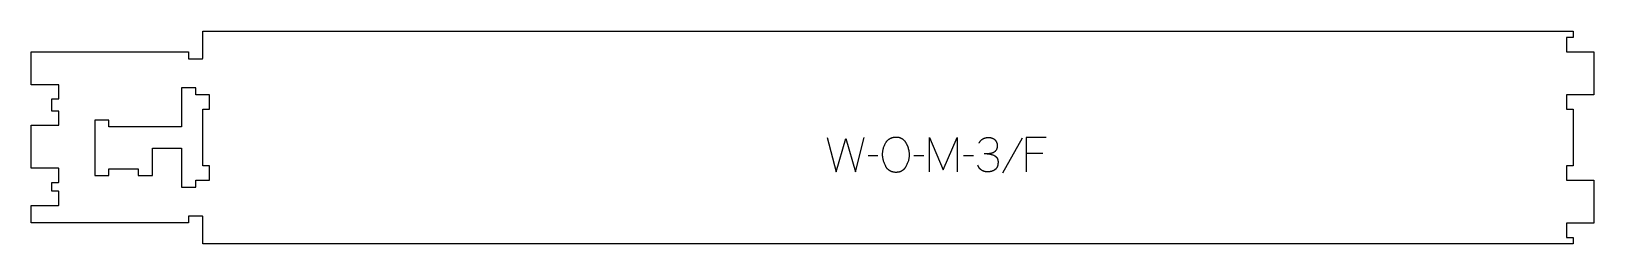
# Model space of a CAD drawing. Extents: x -695 to 672, y -93 to 93.
import ezdxf

# ---------------------------------------------------------------- set-up
doc = ezdxf.new("R2010")
doc.units = 0
for name, color, linetype in [('1_ANYTOOL_1MMDEEP_LABELS_S', 2, 'CONTINUOUS'), ('3_ANYTOOL_CUTTHROUGH_INSID', 4, 'CONTINUOUS'), ('4_ANYTOOL_CUTTHROUGH_OUTSI', 5, 'CONTINUOUS')]:
    doc.layers.add(name, color=color, linetype=linetype)

msp = doc.modelspace()

# ---------------------------------------------------------------- linework, layer by layer
at = {"layer": '1_ANYTOOL_1MMDEEP_LABELS_S'}
for p, q in [((171.7, -0.5), (154.5, -31.2)), ((45.6, -16.1), (36.9, -16.2)), ((85.7, -16.1), (76.9, -16.2)), ((129.2, -16.1), (120.4, -16.2)), ((189.8, -14), (175.3, -14))]:
    msp.add_line(p, q, dxfattribs=at)
msp.add_lwpolyline([(61.7, 0.3), (62.1, 0.3), (62.5, 0.3), (62.8, 0.3), (63, 0.3), (63.2, 0.2), (63.3, 0.2), (63.5, 0.2), (63.7, 0.2), (63.8, 0.1), (64, 0.1), (64.2, 0.1), (64.3, 0), (64.5, 0), (64.6, -0.1), (64.8, -0.1), (65, -0.2), (65.1, -0.2), (65.3, -0.3), (65.4, -0.4), (65.6, -0.4), (65.7, -0.5), (65.9, -0.6), (66, -0.6), (66.1, -0.7), (66.3, -0.8), (66.4, -0.9), (66.5, -1), (66.7, -1.1), (67.1, -1.3), (67.3, -1.5), (67.6, -1.7), (67.8, -1.9), (68.1, -2.1), (68.3, -2.4), (68.5, -2.6), (68.7, -2.8), (68.9, -3.1), (69.1, -3.3), (69.3, -3.5), (69.5, -3.8), (69.7, -4.1), (69.9, -4.3), (70.1, -4.6), (70.4, -5.2), (70.6, -5.5), (70.7, -5.8), (70.9, -6.1), (71, -6.4), (71.2, -6.7), (71.3, -7), (71.4, -7.3), (71.5, -7.6), (71.7, -7.9), (71.8, -8.2), (71.9, -8.6), (72, -8.9), (72.1, -9.2), (72.1, -9.6), (72.4, -10.6), (72.5, -11.3), (72.6, -11.9), (72.7, -12.6), (72.8, -13.2), (72.8, -13.9), (72.8, -14.5), (72.9, -15.2), (72.8, -15.8), (72.8, -16.4), (72.8, -17.1), (72.7, -17.7), (72.6, -18.4), (72.5, -19), (72.3, -19.6), (72.2, -20.3), (72, -20.9), (71.8, -21.5), (71.5, -22.2), (71.3, -22.8), (71, -23.5), (70.7, -24.1), (70.4, -24.7), (70.1, -25.4), (69.9, -25.7), (69.7, -26), (69.5, -26.3), (69.3, -26.6), (69.1, -26.8), (68.9, -27.1), (68.7, -27.4), (68.5, -27.6), (68.4, -27.7), (68.3, -27.8), (68.2, -28), (68, -28.1), (67.9, -28.2), (67.8, -28.3), (67.7, -28.4), (67.6, -28.5), (67.4, -28.6), (67.3, -28.7), (67.2, -28.8), (67.1, -28.9), (66.9, -28.9), (66.8, -29), (66.7, -29.1), (66.5, -29.2), (66.4, -29.3), (66.2, -29.4), (66.1, -29.4), (66, -29.5), (65.8, -29.6), (65.7, -29.6), (65.5, -29.7), (65.4, -29.8), (65.2, -29.8), (65.1, -29.9), (64.9, -29.9), (64.8, -30), (64.5, -30.1), (64.1, -30.2), (63.8, -30.2), (63.5, -30.3), (63.2, -30.3), (62.8, -30.4), (62.5, -30.4), (62.1, -30.5), (61.7, -30.5), (61.4, -30.5), (61, -30.5), (60.6, -30.5), (60.2, -30.4), (59.9, -30.4), (59.5, -30.3), (59.2, -30.3), (58.8, -30.2), (58.5, -30.1), (58.2, -30.1), (57.8, -30), (57.7, -29.9), (57.5, -29.9), (57.4, -29.8), (57.2, -29.7), (57.1, -29.7), (56.9, -29.6), (56.8, -29.5), (56.6, -29.5), (56.5, -29.4), (56.3, -29.3), (56.2, -29.3), (56, -29.2), (55.9, -29.1), (55.8, -29), (55.6, -28.9), (55.5, -28.8), (55.4, -28.7), (55.2, -28.6), (55.1, -28.5), (55, -28.4), (54.9, -28.3), (54.7, -28.2), (54.6, -28.1), (54.5, -28), (54.4, -27.9), (54.2, -27.8), (54.1, -27.7), (54, -27.6), (53.9, -27.4), (53.8, -27.3), (53.6, -27), (53.4, -26.8), (53.2, -26.5), (53, -26.2), (52.8, -25.9), (52.6, -25.6), (52.4, -25.3), (52.1, -24.6), (51.8, -24), (51.5, -23.3), (51.2, -22.7), (51, -22), (50.7, -21.4), (50.5, -20.7), (50.4, -20.1), (50.2, -19.4), (50.1, -18.8), (49.9, -18.1), (49.8, -17.5), (49.8, -16.8), (49.7, -16.2), (49.7, -15.5), (49.7, -14.9), (49.7, -14.2), (49.7, -13.5), (49.8, -12.8), (49.9, -12.1), (50, -11.5), (50.1, -10.8), (50.2, -10.1), (50.4, -9.5), (50.6, -8.8), (50.8, -8.2), (51, -7.6), (51.3, -6.9), (51.6, -6.3), (51.9, -5.7), (52.2, -5.1), (52.5, -4.5), (52.7, -4.2), (52.9, -3.9), (53.1, -3.6), (53.3, -3.4), (53.5, -3.1), (53.8, -2.9), (54, -2.6), (54.2, -2.4), (54.3, -2.3), (54.4, -2.2), (54.6, -2.1), (54.7, -1.9), (54.8, -1.8), (54.9, -1.7), (55.1, -1.6), (55.2, -1.5), (55.3, -1.5), (55.5, -1.4), (55.6, -1.3), (55.7, -1.2), (55.9, -1.1), (56, -1), (56.2, -0.9), (56.3, -0.9), (56.4, -0.8), (56.6, -0.7), (56.9, -0.6), (57.2, -0.5), (57.5, -0.3), (57.8, -0.2), (58.1, -0.1), (58.5, 0), (58.8, 0), (59.1, 0.1), (59.5, 0.2), (59.8, 0.2), (60.2, 0.3), (60.6, 0.3), (60.9, 0.3), (61.3, 0.3)], close=True, dxfattribs=at)
for points in [[(1.3, 0), (9, -30), (17.4, -0.9), (25.9, -30), (33.4, 0)], [(90.8, -30), (90.8, 0), (102.8, -28.4), (114.8, -0.1), (114.8, -30)], [(134.1, -4.9), (134.3, -4.6), (134.5, -4.3), (134.6, -4), (134.8, -3.8), (135, -3.5), (135.2, -3.3), (135.4, -3), (135.5, -2.9), (135.6, -2.8), (135.7, -2.7), (135.8, -2.5), (135.9, -2.4), (136, -2.3), (136.1, -2.2), (136.2, -2.1), (136.3, -2), (136.5, -1.9), (136.6, -1.8), (136.7, -1.7), (136.8, -1.6), (136.9, -1.6), (137.1, -1.5), (137.2, -1.4), (137.3, -1.3), (137.4, -1.2), (137.6, -1.2), (137.7, -1.1), (137.8, -1), (138, -0.9), (138.1, -0.9), (138.2, -0.8), (138.4, -0.8), (138.5, -0.7), (138.6, -0.6), (138.8, -0.6), (138.9, -0.5), (139.1, -0.5), (139.2, -0.4), (139.4, -0.4), (139.7, -0.3), (140, -0.2), (140.3, -0.2), (140.6, -0.1), (141, -0.1), (141.3, 0), (141.6, 0), (142, 0), (142.3, 0), (142.5, 0), (142.7, 0), (143, 0), (143.2, 0), (143.4, 0), (143.6, -0.1), (143.7, -0.1), (143.9, -0.1), (144.1, -0.1), (144.3, -0.2), (144.5, -0.2), (144.7, -0.3), (144.9, -0.3), (145, -0.4), (145.2, -0.4), (145.4, -0.5), (145.6, -0.5), (145.7, -0.6), (145.9, -0.7), (146.1, -0.7), (146.2, -0.8), (146.4, -0.9), (146.5, -1), (146.7, -1.1), (146.8, -1.2), (147, -1.2), (147.1, -1.3), (147.3, -1.4), (147.4, -1.5), (147.5, -1.7), (147.7, -1.8), (147.8, -1.9), (147.9, -2), (148.1, -2.1), (148.2, -2.3), (148.3, -2.4), (148.4, -2.5), (148.5, -2.6), (148.6, -2.8), (148.7, -2.9), (148.8, -3.1), (148.9, -3.2), (149, -3.4), (149.1, -3.5), (149.2, -3.7), (149.3, -3.8), (149.3, -4), (149.4, -4.2), (149.5, -4.3), (149.5, -4.5), (149.6, -4.7), (149.6, -4.9), (149.7, -5), (149.7, -5.2), (149.8, -5.4), (149.8, -5.6), (149.8, -5.8), (149.9, -6), (149.9, -6.2), (149.9, -6.4), (149.9, -6.6), (149.9, -6.8), (149.9, -7), (149.9, -7.6), (149.9, -7.9), (149.9, -8.2), (149.8, -8.6), (149.8, -8.9), (149.8, -9), (149.8, -9.1), (149.7, -9.3), (149.7, -9.4), (149.7, -9.6), (149.6, -9.7), (149.6, -9.8), (149.5, -10), (149.5, -10.1), (149.5, -10.2), (149.4, -10.3), (149.4, -10.4), (149.3, -10.6), (149.3, -10.7), (149.2, -10.8), (149.2, -10.9), (149.1, -11), (149, -11.1), (149, -11.2), (148.9, -11.3), (148.8, -11.4), (148.8, -11.5), (148.6, -11.7), (148.5, -11.8), (148.3, -12), (148.1, -12.2), (148.1, -12.2), (148, -12.3), (147.9, -12.4), (147.8, -12.5), (147.7, -12.5), (147.6, -12.6), (147.5, -12.7), (147.5, -12.7), (147.4, -12.8), (147.3, -12.9), (147.2, -12.9), (147.1, -13), (147, -13), (146.9, -13.1), (146.8, -13.1), (146.7, -13.2), (146.6, -13.2), (146.5, -13.3), (146.4, -13.3), (146.3, -13.4), (146.2, -13.4), (146.1, -13.5), (145.9, -13.5), (145.7, -13.6), (145.5, -13.7), (145.2, -13.7), (145, -13.8), (144.8, -13.9), (144.6, -13.9), (144.3, -14), (144.1, -14), (143.9, -14), (143.6, -14.1), (143.4, -14.1), (143.1, -14.1), (142.9, -14.2), (142.7, -14.2), (142.4, -14.2), (142.2, -14.2), (138.5, -14.2)], [(192.9, 0), (175.3, 0), (175.3, -30)], [(141.3, -14.2), (141.7, -14.3), (142.1, -14.3), (142.6, -14.3), (143, -14.4), (143.4, -14.5), (143.8, -14.6), (144.2, -14.6), (144.6, -14.8), (145, -14.9), (145.4, -15), (145.8, -15.1), (146.2, -15.3), (146.6, -15.4), (147, -15.6), (147.4, -15.8), (147.7, -16), (147.9, -16.1), (148.1, -16.2), (148.2, -16.2), (148.3, -16.3), (148.3, -16.4), (148.4, -16.4), (148.5, -16.5), (148.6, -16.5), (148.7, -16.6), (148.7, -16.7), (148.8, -16.7), (148.9, -16.8), (149, -16.8), (149, -16.9), (149.1, -17), (149.2, -17.1), (149.2, -17.1), (149.3, -17.2), (149.4, -17.3), (149.4, -17.3), (149.5, -17.4), (149.5, -17.5), (149.6, -17.6), (149.6, -17.6), (149.7, -17.7), (149.8, -17.8), (149.8, -17.9), (149.9, -18), (149.9, -18.1), (149.9, -18.2), (150, -18.2), (150, -18.3), (150.1, -18.4), (150.1, -18.5), (150.2, -18.6), (150.2, -18.7), (150.3, -18.9), (150.3, -19.1), (150.4, -19.3), (150.5, -19.5), (150.5, -19.7), (150.5, -19.9), (150.6, -20.1), (150.6, -20.4), (150.6, -20.6), (150.7, -20.8), (150.7, -21.1), (150.7, -21.3), (150.7, -21.6), (150.7, -21.8), (150.7, -22.1), (150.7, -22.4), (150.6, -22.6), (150.6, -22.9), (150.6, -23.2), (150.6, -23.4), (150.5, -23.6), (150.5, -23.9), (150.4, -24.1), (150.4, -24.4), (150.3, -24.6), (150.3, -24.8), (150.2, -25), (150.1, -25.2), (150.1, -25.4), (150, -25.6), (149.9, -25.8), (149.8, -26), (149.7, -26.2), (149.6, -26.4), (149.5, -26.5), (149.4, -26.7), (149.3, -26.9), (149.2, -27), (149, -27.2), (148.9, -27.4), (148.8, -27.4), (148.8, -27.5), (148.7, -27.6), (148.6, -27.6), (148.6, -27.7), (148.5, -27.8), (148.4, -27.8), (148.4, -27.9), (148.2, -28), (148, -28.1), (147.9, -28.3), (147.7, -28.4), (147.5, -28.5), (147.4, -28.6), (147.2, -28.7), (147, -28.8), (146.8, -28.9), (146.7, -29), (146.5, -29.1), (146.3, -29.2), (146.1, -29.2), (145.9, -29.3), (145.7, -29.4), (145.5, -29.4), (145.3, -29.5), (145.1, -29.6), (144.8, -29.6), (144.6, -29.7), (144.4, -29.7), (144.2, -29.8), (143.9, -29.8), (143.7, -29.8), (143.5, -29.9), (143, -29.9), (142.5, -30), (142, -30), (141.4, -30), (141, -30), (140.7, -30), (140.3, -29.9), (139.9, -29.9), (139.6, -29.9), (139.4, -29.8), (139.3, -29.8), (139.1, -29.8), (138.9, -29.7), (138.8, -29.7), (138.6, -29.6), (138.4, -29.6), (138.3, -29.5), (138.1, -29.5), (138, -29.4), (137.8, -29.4), (137.7, -29.3), (137.5, -29.3), (137.4, -29.2), (137.2, -29.1), (137.1, -29.1), (136.9, -29), (136.8, -28.9), (136.6, -28.8), (136.5, -28.7), (136.4, -28.7), (136.2, -28.6), (136.1, -28.5), (136, -28.4), (135.9, -28.3), (135.7, -28.2), (135.6, -28.1), (135.5, -28), (135.4, -27.9), (135.3, -27.8), (135.1, -27.7), (135, -27.5), (134.9, -27.4), (134.8, -27.3), (134.7, -27.2), (134.6, -27.1), (134.5, -26.9), (134.4, -26.8), (134.3, -26.7), (134.2, -26.5), (134.1, -26.4), (134, -26.2), (133.9, -26.1), (133.8, -25.9), (133.6, -25.6), (133.5, -25.3), (133.3, -25), (133.2, -24.7), (133, -24.3)]]:
    msp.add_lwpolyline(points, dxfattribs=at)
at = {"layer": '3_ANYTOOL_CUTTHROUGH_INSID'}
msp.add_lwpolyline([(-551.4, 37.2), (-551.4, 43.2), (-563.9, 43.2), (-563.9, 9.2), (-627.4, 9.2), (-627.4, 15.2), (-639.9, 15.2), (-639.9, -33.3), (-627.4, -33.3), (-627.4, -27.3), (-601.9, -27.3), (-601.9, -33.3), (-589.4, -33.3), (-589.4, -9.3), (-563.9, -9.3), (-563.9, -43.3), (-551.4, -43.3), (-551.4, -37.3), (-539.4, -37.3), (-539.4, -24.8), (-545.4, -24.8), (-545.4, 24.7), (-539.4, 24.7), (-539.4, 37.2)], close=True, dxfattribs=at)
at = {"layer": '4_ANYTOOL_CUTTHROUGH_OUTSI'}
msp.add_lwpolyline([(-545.4, 92.7), (654.1, 92.7), (654.1, 87.2), (648.3, 87.2, 0.414214), (648.1, 87), (648.1, 75, 0.414214), (648.3, 74.7), (672.1, 74.7), (672.1, 37.2), (648.3, 37.2, 0.414214), (648.1, 37), (648.1, 25, 0.414214), (648.3, 24.7), (654.1, 24.7), (654.1, -24.8), (648.3, -24.8, 0.414214), (648.1, -25), (648.1, -37, 0.414214), (648.3, -37.3), (672.1, -37.3), (672.1, -74.8), (648.3, -74.8, 0.414214), (648.1, -75), (648.1, -87, 0.414214), (648.3, -87.3), (654.1, -87.3), (654.1, -92.8), (-545.4, -92.8), (-545.4, -69, 0.414214), (-545.7, -68.7), (-557.7, -68.7, 0.414214), (-557.9, -69), (-557.9, -74.7), (-695.4, -74.7), (-695.4, -59.4), (-671.7, -59.4, 0.414214), (-671.4, -59.1), (-671.4, -47.1, 0.414214), (-671.7, -46.9), (-677.4, -46.9), (-677.4, -39.3), (-671.7, -39.3, 0.414214), (-671.4, -39), (-671.4, -27, 0.414214), (-671.7, -26.8), (-695.4, -26.8), (-695.4, 10.6), (-671.7, 10.6, 0.414214), (-671.4, 10.9), (-671.4, 22.9, 0.414214), (-671.7, 23.1), (-677.4, 23.1), (-677.4, 33.6), (-671.7, 33.6, 0.414214), (-671.4, 33.9), (-671.4, 45.9, 0.414214), (-671.7, 46.1), (-695.4, 46.1), (-695.4, 74.8), (-557.9, 74.8), (-557.9, 69, 0.414214), (-557.7, 68.8), (-545.7, 68.8, 0.414214), (-545.4, 69)], format="xyb", close=True, dxfattribs=at)

doc.saveas('drawing.dxf')
